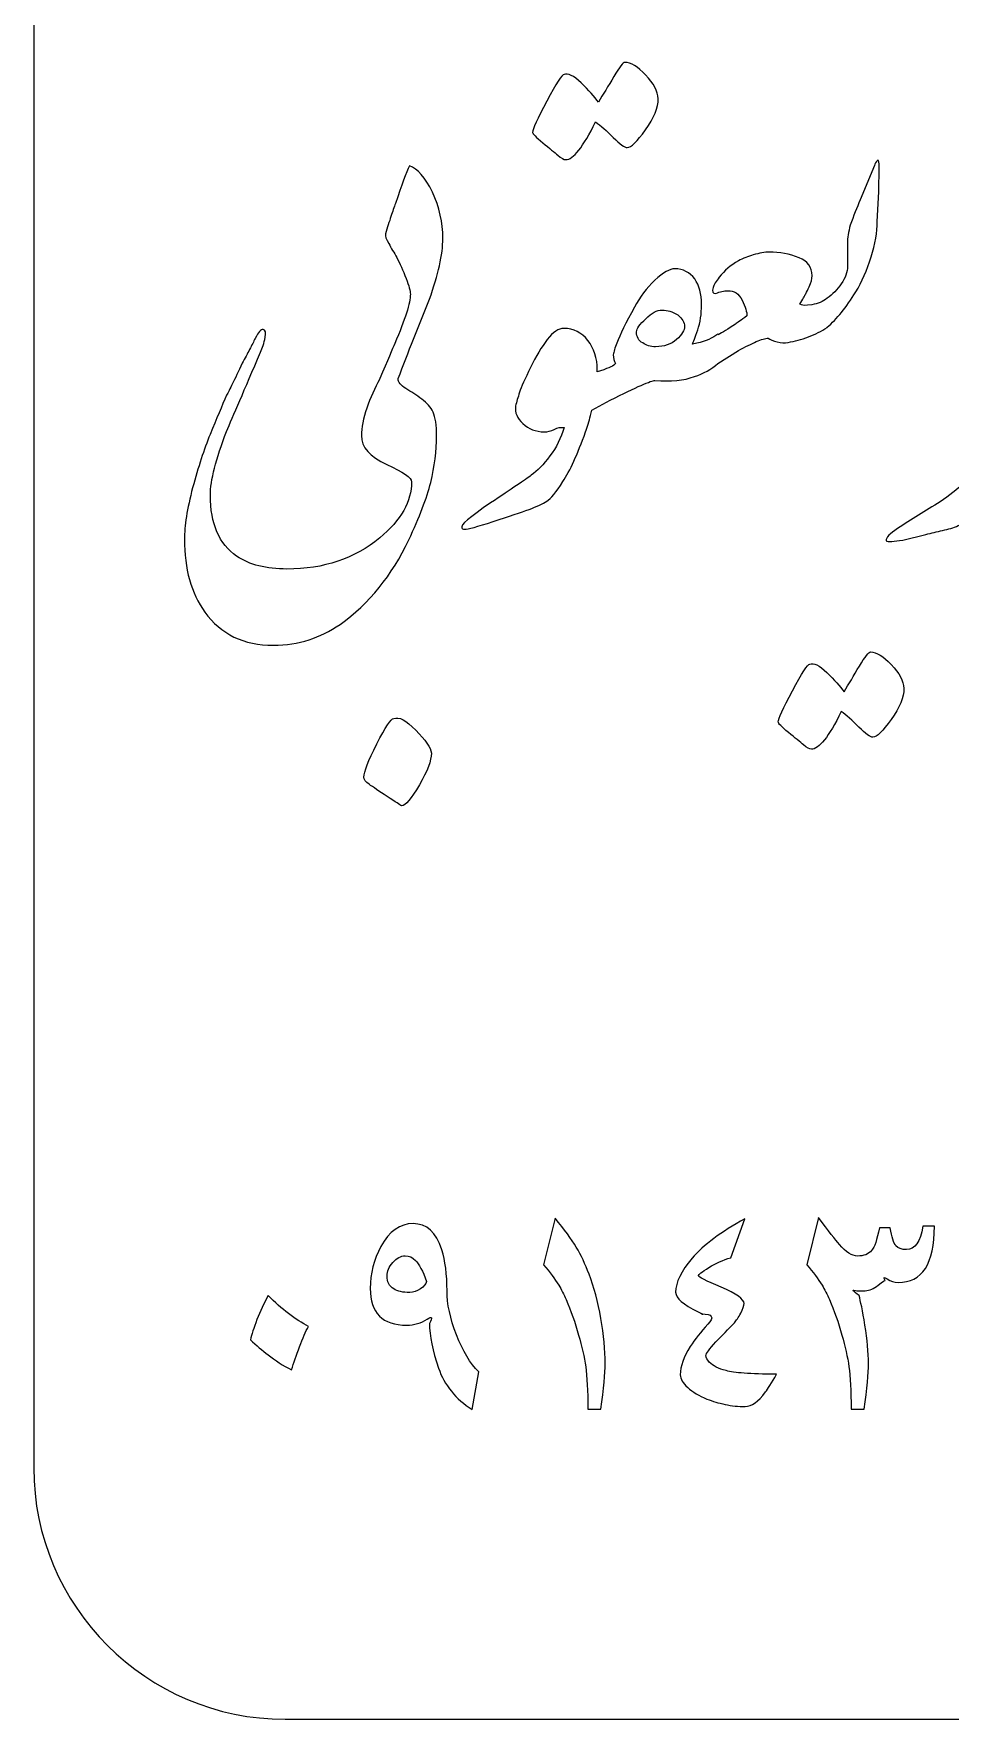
# Model space of a CAD drawing. Header units: millimetres. Extents: x 62 to 462, y 96 to 456.
# Drawn here: x 282.31 to 291.42, y 216.3 to 233.06 of the extents above; entities that cross this region are included whole.
import ezdxf

# ---------------------------------------------------------------- set-up
doc = ezdxf.new("R2010")
doc.units = ezdxf.units.MM
doc.header["$MEASUREMENT"] = 0
doc.layers.add('Layer 1', color=7, linetype='Continuous')

msp = doc.modelspace()

# ---------------------------------------------------------------- linework, layer by layer
at = {"layer": 'Layer 1', "color": 250, "lineweight": 18}
for points, knots in [([(284.8067, 236.3033), (284.8067, 236.3033), (299.8067, 236.3033), (299.8067, 236.3033), (301.1837, 236.3033), (302.3067, 235.1803), (302.3067, 233.8033), (302.3067, 233.8033), (302.3067, 218.8033), (302.3067, 218.8033), (302.3067, 217.4264), (301.1837, 216.3033), (299.8067, 216.3033), (299.8067, 216.3033), (284.8067, 216.3033), (284.8067, 216.3033), (283.4298, 216.3033), (282.3067, 217.4264), (282.3067, 218.8033), (282.3067, 218.8033), (282.3067, 233.8033), (282.3067, 233.8033), (282.3067, 235.1803), (283.4298, 236.3033), (284.8067, 236.3033)], [0, 0, 0, 0, 0.125, 0.125, 0.125, 0.25, 0.25, 0.25, 0.375, 0.375, 0.375, 0.5, 0.5, 0.5, 0.625, 0.625, 0.625, 0.75, 0.75, 0.75, 0.875, 0.875, 0.875, 1, 1, 1, 1]), ([(287.2684, 232.0841), (287.2684, 232.1147), (287.3154, 232.217), (287.4095, 232.3945), (287.5036, 232.5709), (287.5612, 232.6591), (287.5812, 232.6591), (287.62, 232.6756), (287.6776, 232.6474), (287.7517, 232.5756), (287.827, 232.5027), (287.8834, 232.4392), (287.9222, 232.3839), (287.9681, 232.4592), (288.0198, 232.545), (288.0763, 232.6391), (288.1327, 232.7332), (288.1692, 232.7802), (288.188, 232.7802), (288.2456, 232.7802), (288.3138, 232.7379), (288.3926, 232.6544), (288.4726, 232.5709), (288.5137, 232.4921), (288.5184, 232.418), (288.5184, 232.331), (288.4761, 232.2275), (288.3914, 232.1088), (288.3079, 231.9912), (288.2479, 231.9324), (288.208, 231.9324), (288.1833, 231.9324), (288.1374, 231.9665), (288.0704, 232.0323), (288.0045, 232.0994), (287.9457, 232.1511), (287.8952, 232.1876), (287.7705, 231.9371), (287.6717, 231.8124), (287.5988, 231.8124), (287.58, 231.8124), (287.5542, 231.8266), (287.5189, 231.8571), (287.4871, 231.8842), (287.4377, 231.9253), (287.3695, 231.9806), (287.3013, 232.0359), (287.2684, 232.07), (287.2684, 232.0841)], [0, 0, 0, 0, 0.0625, 0.0625, 0.0625, 0.125, 0.125, 0.125, 0.1875, 0.1875, 0.1875, 0.25, 0.25, 0.25, 0.3125, 0.3125, 0.3125, 0.375, 0.375, 0.375, 0.4375, 0.4375, 0.4375, 0.5, 0.5, 0.5, 0.5625, 0.5625, 0.5625, 0.625, 0.625, 0.625, 0.6875, 0.6875, 0.6875, 0.75, 0.75, 0.75, 0.8125, 0.8125, 0.8125, 0.875, 0.875, 0.875, 0.9375, 0.9375, 0.9375, 1, 1, 1, 1]), ([(286.0655, 228.6092), (286.0655, 228.6481), (285.9831, 228.7057), (285.8173, 228.7809), (285.6492, 228.8597), (285.5657, 228.955), (285.5657, 229.0679), (285.5657, 229.1478), (285.5833, 229.2395), (285.6198, 229.3418), (285.6551, 229.443), (285.6974, 229.5406), (285.748, 229.6323), (285.748, 229.6323), (285.7492, 229.6344), (285.7492, 229.6344), (285.7492, 229.6344), (285.7491, 229.6347), (285.7491, 229.6347), (285.8267, 229.8181), (285.8761, 229.9345), (285.8973, 229.9827), (286.0008, 230.2238), (286.0525, 230.3884), (286.0525, 230.4755), (286.0525, 230.5049), (286.0384, 230.5566), (286.0102, 230.6307), (285.9784, 230.7106), (285.9478, 230.7812), (285.9173, 230.84), (285.9043, 230.8635), (285.8902, 230.8859), (285.8761, 230.9094), (285.862, 230.9329), (285.8502, 230.9552), (285.8385, 230.9788), (285.8103, 231.0199), (285.7997, 231.0517), (285.8044, 231.0752), (285.8244, 231.1387), (285.8432, 231.1963), (285.8596, 231.2469), (285.8749, 231.2974), (285.8902, 231.3409), (285.9043, 231.3774), (285.9655, 231.562), (286.0125, 231.6855), (286.0454, 231.7502), (286.1231, 231.7243), (286.1995, 231.6373), (286.2724, 231.4879), (286.3418, 231.3386), (286.3759, 231.1857), (286.3759, 231.0305), (286.3759, 230.8694), (286.3312, 230.6671), (286.2418, 230.4237), (286.1889, 230.2932), (286.136, 230.1615), (286.0842, 230.0286), (286.0325, 229.8969), (285.9819, 229.7652), (285.9314, 229.6347), (285.9314, 229.6347), (285.9311, 229.6341), (285.9311, 229.6341), (285.9311, 229.6341), (285.9314, 229.6323), (285.9314, 229.6323), (285.9314, 229.6006), (285.9573, 229.5676), (286.009, 229.5359), (286.0607, 229.5041), (286.1125, 229.4688), (286.1654, 229.4312), (286.2183, 229.3924), (286.256, 229.3501), (286.2795, 229.3019), (286.3018, 229.249), (286.3136, 229.1713), (286.3136, 229.0679), (286.3136, 228.9162), (286.2936, 228.7609), (286.2548, 228.6022), (286.216, 228.4481), (286.1431, 228.2576), (286.0372, 228.0307), (285.8702, 227.6791), (285.6433, 227.3992), (285.3552, 227.1899), (285.2505, 227.1229), (285.1471, 227.0723), (285.0459, 227.0382), (284.9354, 227.0018), (284.8166, 226.9829), (284.6908, 226.9829), (284.3945, 226.9829), (284.1675, 227.0935), (284.0088, 227.3134), (283.8735, 227.5015), (283.8053, 227.7438), (283.8053, 228.0377), (283.8053, 228.1683), (283.8324, 228.3388), (283.8876, 228.5505), (283.9429, 228.7551), (284.0005, 228.9315), (284.0605, 229.0808), (284.1252, 229.2348), (284.1793, 229.3654), (284.2251, 229.47), (284.2392, 229.4959), (284.2592, 229.5347), (284.2839, 229.5864), (284.3098, 229.637), (284.3415, 229.7052), (284.3804, 229.7875), (284.4086, 229.8381), (284.4333, 229.8839), (284.4544, 229.9251), (284.4768, 229.9663), (284.4944, 230.0039), (284.5085, 230.0356), (284.5426, 230.098), (284.5685, 230.1274), (284.5873, 230.125), (284.6132, 230.1203), (284.6191, 230.0944), (284.6085, 230.0462), (284.5967, 229.9886), (284.5814, 229.9392), (284.5638, 229.8981), (284.4003, 229.5206), (284.2875, 229.2584), (284.2251, 229.109), (284.1181, 228.835), (284.064, 228.6245), (284.064, 228.4752), (284.064, 228.1918), (284.151, 227.9907), (284.3251, 227.8684), (284.4544, 227.7837), (284.6202, 227.7414), (284.8249, 227.7414), (285.1929, 227.7414), (285.4998, 227.8449), (285.748, 228.0507), (285.9596, 228.2282), (286.0655, 228.414), (286.0655, 228.6092)], [0, 0, 0, 0, 0.02, 0.02, 0.02, 0.04, 0.04, 0.04, 0.06, 0.06, 0.06, 0.08, 0.08, 0.08, 0.1, 0.1, 0.1, 0.12, 0.12, 0.12, 0.14, 0.14, 0.14, 0.16, 0.16, 0.16, 0.18, 0.18, 0.18, 0.2, 0.2, 0.2, 0.22, 0.22, 0.22, 0.24, 0.24, 0.24, 0.26, 0.26, 0.26, 0.28, 0.28, 0.28, 0.3, 0.3, 0.3, 0.32, 0.32, 0.32, 0.34, 0.34, 0.34, 0.36, 0.36, 0.36, 0.38, 0.38, 0.38, 0.4, 0.4, 0.4, 0.42, 0.42, 0.42, 0.44, 0.44, 0.44, 0.46, 0.46, 0.46, 0.48, 0.48, 0.48, 0.5, 0.5, 0.5, 0.52, 0.52, 0.52, 0.54, 0.54, 0.54, 0.56, 0.56, 0.56, 0.58, 0.58, 0.58, 0.6, 0.6, 0.6, 0.62, 0.62, 0.62, 0.64, 0.64, 0.64, 0.66, 0.66, 0.66, 0.68, 0.68, 0.68, 0.7, 0.7, 0.7, 0.72, 0.72, 0.72, 0.74, 0.74, 0.74, 0.76, 0.76, 0.76, 0.78, 0.78, 0.78, 0.8, 0.8, 0.8, 0.82, 0.82, 0.82, 0.84, 0.84, 0.84, 0.86, 0.86, 0.86, 0.88, 0.88, 0.88, 0.9, 0.9, 0.9, 0.92, 0.92, 0.92, 0.94, 0.94, 0.94, 0.96, 0.96, 0.96, 0.98, 0.98, 0.98, 1, 1, 1, 1]), ([(290.1965, 230.4343), (290.2517, 230.4731), (290.2988, 230.5213), (290.3376, 230.5789), (290.3787, 230.6366), (290.3999, 230.6942), (290.3999, 230.7518), (290.3999, 230.7518), (290.3999, 230.9788), (290.3999, 230.9788), (290.3999, 231.034), (290.4093, 231.0952), (290.427, 231.161), (290.4599, 231.2527), (290.4928, 231.3374), (290.5269, 231.4127), (290.5269, 231.4127), (290.668, 231.7537), (290.668, 231.7537), (290.6704, 231.7702), (290.6821, 231.789), (290.7033, 231.809), (290.7127, 231.809), (290.7162, 231.7854), (290.7162, 231.7372), (290.7162, 231.7372), (290.7104, 231.4926), (290.7104, 231.4926), (290.7104, 231.4926), (290.6962, 231.1963), (290.6962, 231.1963), (290.6962, 231.0928), (290.6751, 230.9752), (290.6339, 230.8447), (290.5951, 230.713), (290.5445, 230.5978), (290.4822, 230.4966), (290.3885, 230.3432), (290.2937, 230.2259), (290.1976, 230.146), (290.1976, 230.146), (290.1965, 230.1438), (290.1965, 230.1438), (290.1412, 230.1074), (290.0789, 230.0756), (290.0107, 230.0498), (289.9413, 230.0227), (289.8743, 230.0051), (289.8108, 229.9957), (289.7755, 229.9886), (289.739, 229.991), (289.7002, 230.0004), (289.6614, 230.011), (289.6308, 230.0227), (289.6108, 230.0368), (289.5826, 230.0368), (289.5438, 230.0251), (289.4933, 230.0027), (289.445, 229.9816), (289.3851, 229.9522), (289.3145, 229.9134), (289.3145, 229.9134), (289.1111, 229.7852), (289.1111, 229.7852), (289.1111, 229.7852), (289.1108, 229.7861), (289.1108, 229.7861), (289.0462, 229.7286), (288.9686, 229.6851), (288.8771, 229.6558), (288.7736, 229.6158), (288.6431, 229.6041), (288.4843, 229.617), (288.4514, 229.617), (288.3044, 229.5523), (288.0398, 229.4206), (288.0398, 229.4206), (287.8581, 229.3204), (287.8581, 229.3204), (287.8581, 229.3204), (287.8446, 229.2678), (287.8446, 229.2678), (287.8305, 229.2101), (287.8129, 229.1549), (287.7952, 229.1043), (287.7141, 228.8821), (287.64, 228.7174), (287.5706, 228.6116), (287.5024, 228.5058), (287.4483, 228.4411), (287.4095, 228.4152), (287.3696, 228.3905), (287.3119, 228.3635), (287.2331, 228.3341), (287.1555, 228.3059), (287.0368, 228.2659), (286.8768, 228.2141), (286.7169, 228.1624), (286.6228, 228.1365), (286.5923, 228.1365), (286.5746, 228.1365), (286.5652, 228.1412), (286.5652, 228.1506), (286.5464, 228.1753), (286.6417, 228.2588), (286.851, 228.3988), (287.0603, 228.5387), (287.1955, 228.6304), (287.2555, 228.6739), (287.3166, 228.7174), (287.379, 228.7809), (287.4413, 228.8656), (287.5048, 228.9491), (287.5518, 229.0443), (287.5812, 229.149), (287.5495, 229.1537), (287.5165, 229.1478), (287.4836, 229.1302), (287.4495, 229.1137), (287.4166, 229.1043), (287.3848, 229.1043), (287.3002, 229.1067), (287.2284, 229.1349), (287.1708, 229.1878), (287.1144, 229.2395), (287.0897, 229.2983), (287.0991, 229.363), (287.1085, 229.4018), (287.1214, 229.4477), (287.1391, 229.4994), (287.1555, 229.5512), (287.192, 229.6335), (287.2473, 229.7452), (287.3025, 229.8581), (287.3578, 229.951), (287.4142, 230.0239), (287.4707, 230.098), (287.5259, 230.1344), (287.5812, 230.1344), (287.6753, 230.1344), (287.7541, 230.0944), (287.8176, 230.0145), (287.8811, 229.9333), (287.9117, 229.8369), (287.9117, 229.7252), (287.9117, 229.7252), (287.9115, 229.7016), (287.9115, 229.7016), (287.9115, 229.7016), (287.9763, 229.724), (287.9763, 229.724), (288.0527, 229.7522), (288.0916, 229.7722), (288.0916, 229.7863), (288.0774, 229.8098), (288.0704, 229.8381), (288.0704, 229.8722), (288.0751, 229.9027), (288.0868, 229.9404), (288.1057, 229.9862), (288.1374, 230.0709), (288.1962, 230.1908), (288.2809, 230.3449), (288.3338, 230.446), (288.4008, 230.5354), (288.4843, 230.613), (288.5666, 230.6894), (288.6337, 230.7271), (288.6842, 230.7271), (288.7642, 230.7271), (288.83, 230.693), (288.8806, 230.6271), (288.9265, 230.5624), (288.9488, 230.4778), (288.9488, 230.3719), (288.9488, 230.2779), (288.9359, 230.1932), (288.91, 230.1191), (288.8829, 230.0439), (288.8665, 229.998), (288.8594, 229.9792), (288.8594, 229.9792), (288.9006, 229.9862), (288.9006, 229.9862), (288.99, 230.0086), (289.0605, 230.0391), (289.1111, 230.0756), (289.1111, 230.0756), (289.1132, 230.072), (289.1132, 230.072), (289.1543, 230.0933), (289.2123, 230.1282), (289.2863, 230.178), (289.3028, 230.1874), (289.3404, 230.2144), (289.4004, 230.2579), (289.4004, 230.2944), (289.3839, 230.3473), (289.3521, 230.4167), (289.318, 230.479), (289.271, 230.5096), (289.211, 230.5096), (289.1722, 230.5096), (289.1322, 230.5002), (289.0899, 230.4813), (289.0605, 230.4813), (289.0511, 230.5013), (289.0629, 230.5401), (289.0723, 230.5684), (289.0923, 230.6025), (289.1252, 230.6436), (289.1758, 230.7083), (289.2381, 230.7624), (289.3145, 230.8059), (289.3627, 230.8318), (289.4121, 230.8506), (289.4627, 230.8647), (289.525, 230.8835), (289.5767, 230.8929), (289.6214, 230.8929), (289.7261, 230.8929), (289.8249, 230.8741), (289.9178, 230.8376), (290.0048, 230.8035), (290.0483, 230.7436), (290.0483, 230.6577), (290.0483, 230.6283), (290.0377, 230.5919), (290.0177, 230.5484), (290.006, 230.5225), (289.9954, 230.499), (289.9848, 230.479), (289.9742, 230.4578), (289.9554, 230.4237), (289.9272, 230.3755), (289.9436, 230.3614), (289.9824, 230.3602), (290.0448, 230.3696), (290.1071, 230.3802), (290.1576, 230.4014), (290.1965, 230.4343)], [0, 0, 0, 0, 0.0125, 0.0125, 0.0125, 0.025, 0.025, 0.025, 0.0375, 0.0375, 0.0375, 0.05, 0.05, 0.05, 0.0625, 0.0625, 0.0625, 0.075, 0.075, 0.075, 0.0875, 0.0875, 0.0875, 0.1, 0.1, 0.1, 0.1125, 0.1125, 0.1125, 0.125, 0.125, 0.125, 0.1375, 0.1375, 0.1375, 0.15, 0.15, 0.15, 0.1625, 0.1625, 0.1625, 0.175, 0.175, 0.175, 0.1875, 0.1875, 0.1875, 0.2, 0.2, 0.2, 0.2125, 0.2125, 0.2125, 0.225, 0.225, 0.225, 0.2375, 0.2375, 0.2375, 0.25, 0.25, 0.25, 0.2625, 0.2625, 0.2625, 0.275, 0.275, 0.275, 0.2875, 0.2875, 0.2875, 0.3, 0.3, 0.3, 0.3125, 0.3125, 0.3125, 0.325, 0.325, 0.325, 0.3375, 0.3375, 0.3375, 0.35, 0.35, 0.35, 0.3625, 0.3625, 0.3625, 0.375, 0.375, 0.375, 0.3875, 0.3875, 0.3875, 0.4, 0.4, 0.4, 0.4125, 0.4125, 0.4125, 0.425, 0.425, 0.425, 0.4375, 0.4375, 0.4375, 0.45, 0.45, 0.45, 0.4625, 0.4625, 0.4625, 0.475, 0.475, 0.475, 0.4875, 0.4875, 0.4875, 0.5, 0.5, 0.5, 0.5125, 0.5125, 0.5125, 0.525, 0.525, 0.525, 0.5375, 0.5375, 0.5375, 0.55, 0.55, 0.55, 0.5625, 0.5625, 0.5625, 0.575, 0.575, 0.575, 0.5875, 0.5875, 0.5875, 0.6, 0.6, 0.6, 0.6125, 0.6125, 0.6125, 0.625, 0.625, 0.625, 0.6375, 0.6375, 0.6375, 0.65, 0.65, 0.65, 0.6625, 0.6625, 0.6625, 0.675, 0.675, 0.675, 0.6875, 0.6875, 0.6875, 0.7, 0.7, 0.7, 0.7125, 0.7125, 0.7125, 0.725, 0.725, 0.725, 0.7375, 0.7375, 0.7375, 0.75, 0.75, 0.75, 0.7625, 0.7625, 0.7625, 0.775, 0.775, 0.775, 0.7875, 0.7875, 0.7875, 0.8, 0.8, 0.8, 0.8125, 0.8125, 0.8125, 0.825, 0.825, 0.825, 0.8375, 0.8375, 0.8375, 0.85, 0.85, 0.85, 0.8625, 0.8625, 0.8625, 0.875, 0.875, 0.875, 0.8875, 0.8875, 0.8875, 0.9, 0.9, 0.9, 0.9125, 0.9125, 0.9125, 0.925, 0.925, 0.925, 0.9375, 0.9375, 0.9375, 0.95, 0.95, 0.95, 0.9625, 0.9625, 0.9625, 0.975, 0.975, 0.975, 0.9875, 0.9875, 0.9875, 1, 1, 1, 1]), ([(292.8812, 230.2896), (292.9388, 230.3379), (293.0211, 230.4037), (293.1293, 230.4896), (293.2351, 230.5695), (293.3069, 230.6224), (293.3468, 230.6471), (293.3468, 230.6471), (293.5938, 230.8094), (293.5938, 230.8094), (293.5879, 230.8141), (293.5632, 230.8294), (293.5221, 230.8541), (293.4903, 230.8706), (293.4738, 230.8929), (293.4738, 230.9235), (293.5338, 231.0563), (293.6161, 231.1881), (293.722, 231.3198), (293.8254, 231.4432), (293.8854, 231.4997), (293.9042, 231.4879), (294.09, 231.4244), (294.2006, 231.3833), (294.2347, 231.368), (294.357, 231.3103), (294.4181, 231.2445), (294.4181, 231.1716), (294.4181, 231.121), (294.3946, 231.0552), (294.3487, 230.9752), (294.2982, 230.8964), (294.2405, 230.8294), (294.177, 230.7718), (294.1053, 230.7118), (294.0218, 230.6636), (293.9254, 230.6271), (293.6749, 230.5425), (293.4703, 230.4578), (293.3104, 230.3731), (293.153, 230.291), (293.0115, 230.194), (292.8872, 230.0812), (292.8872, 230.0812), (292.8823, 230.0733), (292.8823, 230.0733), (292.8565, 230.058), (292.84, 230.0427), (292.8318, 230.0286), (292.8235, 230.0145), (292.82, 230.0074), (292.82, 230.0051), (292.84, 230.0098), (292.927, 230.0251), (293.0787, 230.0533), (293.1904, 230.0709), (293.2845, 230.0803), (293.3609, 230.0803), (293.4703, 230.0803), (293.5608, 230.0733), (293.629, 230.0603), (293.7008, 230.0462), (293.7361, 230.0133), (293.7361, 229.9604), (293.7361, 229.9392), (293.7231, 229.9004), (293.6984, 229.8428), (293.6655, 229.7828), (293.6243, 229.7228), (293.5738, 229.6641), (293.5397, 229.6241), (293.4174, 229.5617), (293.2069, 229.4747), (292.9976, 229.3865), (292.8682, 229.3277), (292.82, 229.2972), (292.7718, 229.2654), (292.7353, 229.2395), (292.7095, 229.2196), (292.6956, 229.2012), (292.6804, 229.1876), (292.664, 229.179), (292.6281, 229.1378), (292.6233, 229.105), (292.6507, 229.0808), (292.6777, 229.0549), (292.7236, 229.042), (292.7883, 229.0408), (292.8529, 229.0396), (292.9, 229.0396), (292.9294, 229.0396), (292.9752, 229.0349), (292.9988, 229.0079), (292.9988, 228.9597), (292.9988, 228.9256), (292.9799, 228.8527), (292.9435, 228.7433), (292.8788, 228.5505), (292.7953, 228.4023), (292.6918, 228.2988), (292.5837, 228.1906), (292.4661, 228.1365), (292.3367, 228.1365), (292.2156, 228.1365), (292.1203, 228.1977), (292.051, 228.3188), (291.9982, 228.4152), (291.9658, 228.5273), (291.955, 228.6547), (291.9082, 228.5842), (291.845, 228.4918), (291.7652, 228.3776), (291.717, 228.3176), (291.6758, 228.2753), (291.6405, 228.2506), (291.5947, 228.2177), (291.5488, 228.1918), (291.5018, 228.173), (291.4548, 228.153), (291.403, 228.1377), (291.3466, 228.1248), (291.2901, 228.1118), (291.2349, 228.0989), (291.1796, 228.0848), (291.1796, 228.0848), (290.9515, 228.0295), (290.9515, 228.0295), (290.8597, 228.0142), (290.8033, 228.0119), (290.7833, 228.0225), (290.7833, 228.0554), (290.8209, 228.0954), (290.8974, 228.1436), (290.9656, 228.1871), (291.0361, 228.2318), (291.1067, 228.2765), (291.1784, 228.3211), (291.249, 228.3647), (291.3207, 228.4082), (291.5018, 228.5352), (291.6382, 228.6539), (291.7276, 228.7633), (291.7958, 228.8491), (291.8499, 228.9232), (291.8887, 228.9879), (291.9145, 229.0243), (291.9522, 229.0878), (292.0027, 229.1772), (292.0027, 229.1772), (292.0361, 229.2455), (292.0361, 229.2455), (292.044, 229.2642), (292.0525, 229.2821), (292.0616, 229.2995), (292.0657, 229.3079), (292.0699, 229.3159), (292.0743, 229.3238), (292.0743, 229.3238), (292.1509, 229.4806), (292.1509, 229.4806), (292.185, 229.5512), (292.2191, 229.6088), (292.2509, 229.6523), (292.2802, 229.6958), (292.3085, 229.717), (292.3332, 229.7146), (292.3567, 229.7029), (292.3637, 229.6805), (292.3543, 229.6452), (292.3285, 229.57), (292.3132, 229.5206), (292.3061, 229.4971), (292.28, 229.4103), (292.263, 229.3417), (292.2554, 229.292), (292.267, 229.084), (292.301, 228.9713), (292.3579, 228.9526), (292.3826, 228.9785), (292.419, 229.0338), (292.4649, 229.1184), (292.4919, 229.169), (292.5131, 229.2031), (292.526, 229.2219), (292.5295, 229.2262), (292.5334, 229.2299), (292.5378, 229.233), (292.5585, 229.2585), (292.5841, 229.2855), (292.613, 229.3124), (292.6848, 229.3771), (292.7565, 229.4324), (292.8306, 229.4806), (292.9247, 229.5429), (293.0152, 229.597), (293.1022, 229.6429), (293.1093, 229.6476), (293.1587, 229.6723), (293.2504, 229.7158), (293.2504, 229.7381), (293.2139, 229.7546), (293.1399, 229.764), (293.0764, 229.7664), (292.9893, 229.764), (292.8823, 229.7569), (292.8823, 229.7569), (292.5237, 229.7287), (292.5237, 229.7287), (292.5072, 229.7287), (292.5025, 229.7428), (292.5096, 229.7699), (292.5237, 229.8299), (292.5684, 229.9169), (292.646, 230.0286), (292.7214, 230.14), (292.7991, 230.225), (292.8791, 230.2849), (292.8791, 230.2849), (292.8812, 230.2896), (292.8812, 230.2896)], [0, 0, 0, 0, 0.0136986, 0.0136986, 0.0136986, 0.0273973, 0.0273973, 0.0273973, 0.0410959, 0.0410959, 0.0410959, 0.0547945, 0.0547945, 0.0547945, 0.0684932, 0.0684932, 0.0684932, 0.0821918, 0.0821918, 0.0821918, 0.0958904, 0.0958904, 0.0958904, 0.109589, 0.109589, 0.109589, 0.1232877, 0.1232877, 0.1232877, 0.1369863, 0.1369863, 0.1369863, 0.1506849, 0.1506849, 0.1506849, 0.1643836, 0.1643836, 0.1643836, 0.1780822, 0.1780822, 0.1780822, 0.1917808, 0.1917808, 0.1917808, 0.2054795, 0.2054795, 0.2054795, 0.2191781, 0.2191781, 0.2191781, 0.2328767, 0.2328767, 0.2328767, 0.2465753, 0.2465753, 0.2465753, 0.260274, 0.260274, 0.260274, 0.2739726, 0.2739726, 0.2739726, 0.2876712, 0.2876712, 0.2876712, 0.3013699, 0.3013699, 0.3013699, 0.3150685, 0.3150685, 0.3150685, 0.3287671, 0.3287671, 0.3287671, 0.3424658, 0.3424658, 0.3424658, 0.3561644, 0.3561644, 0.3561644, 0.369863, 0.369863, 0.369863, 0.3835616, 0.3835616, 0.3835616, 0.3972603, 0.3972603, 0.3972603, 0.4109589, 0.4109589, 0.4109589, 0.4246575, 0.4246575, 0.4246575, 0.4383562, 0.4383562, 0.4383562, 0.4520548, 0.4520548, 0.4520548, 0.4657534, 0.4657534, 0.4657534, 0.4794521, 0.4794521, 0.4794521, 0.4931507, 0.4931507, 0.4931507, 0.5068493, 0.5068493, 0.5068493, 0.5205479, 0.5205479, 0.5205479, 0.5342466, 0.5342466, 0.5342466, 0.5479452, 0.5479452, 0.5479452, 0.5616438, 0.5616438, 0.5616438, 0.5753425, 0.5753425, 0.5753425, 0.5890411, 0.5890411, 0.5890411, 0.6027397, 0.6027397, 0.6027397, 0.6164384, 0.6164384, 0.6164384, 0.630137, 0.630137, 0.630137, 0.6438356, 0.6438356, 0.6438356, 0.6575342, 0.6575342, 0.6575342, 0.6712329, 0.6712329, 0.6712329, 0.6849315, 0.6849315, 0.6849315, 0.6986301, 0.6986301, 0.6986301, 0.7123288, 0.7123288, 0.7123288, 0.7260274, 0.7260274, 0.7260274, 0.739726, 0.739726, 0.739726, 0.7534247, 0.7534247, 0.7534247, 0.7671233, 0.7671233, 0.7671233, 0.7808219, 0.7808219, 0.7808219, 0.7945205, 0.7945205, 0.7945205, 0.8082192, 0.8082192, 0.8082192, 0.8219178, 0.8219178, 0.8219178, 0.8356164, 0.8356164, 0.8356164, 0.8493151, 0.8493151, 0.8493151, 0.8630137, 0.8630137, 0.8630137, 0.8767123, 0.8767123, 0.8767123, 0.890411, 0.890411, 0.890411, 0.9041096, 0.9041096, 0.9041096, 0.9178082, 0.9178082, 0.9178082, 0.9315068, 0.9315068, 0.9315068, 0.9452055, 0.9452055, 0.9452055, 0.9589041, 0.9589041, 0.9589041, 0.9726027, 0.9726027, 0.9726027, 0.9863014, 0.9863014, 0.9863014, 1, 1, 1, 1]), ([(288.7806, 230.1556), (288.7806, 230.1944), (288.7571, 230.232), (288.7113, 230.2685), (288.6607, 230.3014), (288.609, 230.3167), (288.556, 230.3167), (288.5055, 230.3167), (288.4514, 230.2884), (288.3949, 230.2308), (288.3326, 230.1756), (288.302, 230.132), (288.302, 230.1003), (288.302, 230.0497), (288.322, 230.0121), (288.3632, 229.9898), (288.3985, 229.9639), (288.4408, 229.9521), (288.4914, 229.9521), (288.576, 229.9521), (288.6466, 229.9756), (288.7007, 230.0239), (288.7536, 230.0721), (288.7806, 230.1156), (288.7806, 230.1556)], [0, 0, 0, 0, 0.125, 0.125, 0.125, 0.25, 0.25, 0.25, 0.375, 0.375, 0.375, 0.5, 0.5, 0.5, 0.625, 0.625, 0.625, 0.75, 0.75, 0.75, 0.875, 0.875, 0.875, 1, 1, 1, 1]), ([(289.7108, 226.221), (289.7108, 226.2069), (289.7449, 226.1728), (289.8119, 226.1175), (289.8802, 226.0622), (289.9295, 226.0211), (289.9625, 225.994), (289.9966, 225.9634), (290.0236, 225.9493), (290.0413, 225.9493), (290.1153, 225.9493), (290.2141, 226.074), (290.3376, 226.3244), (290.3882, 226.288), (290.4469, 226.2363), (290.514, 226.1692), (290.5798, 226.1022), (290.6257, 226.0693), (290.6516, 226.0693), (290.6904, 226.0693), (290.7515, 226.1281), (290.8338, 226.2457), (290.9185, 226.3644), (290.9608, 226.4679), (290.9608, 226.5549), (290.9573, 226.629), (290.915, 226.7078), (290.835, 226.7913), (290.7562, 226.8748), (290.688, 226.9171), (290.6304, 226.9171), (290.6128, 226.9171), (290.5751, 226.8701), (290.5187, 226.776), (290.4622, 226.6819), (290.4117, 226.5961), (290.3658, 226.5208), (290.3258, 226.5761), (290.2694, 226.6396), (290.1953, 226.7125), (290.12, 226.7842), (290.0636, 226.8125), (290.0248, 226.796), (290.0036, 226.796), (289.946, 226.7078), (289.8519, 226.5314), (289.7579, 226.3538), (289.7108, 226.2515), (289.7108, 226.221)], [0, 0, 0, 0, 0.0625, 0.0625, 0.0625, 0.125, 0.125, 0.125, 0.1875, 0.1875, 0.1875, 0.25, 0.25, 0.25, 0.3125, 0.3125, 0.3125, 0.375, 0.375, 0.375, 0.4375, 0.4375, 0.4375, 0.5, 0.5, 0.5, 0.5625, 0.5625, 0.5625, 0.625, 0.625, 0.625, 0.6875, 0.6875, 0.6875, 0.75, 0.75, 0.75, 0.8125, 0.8125, 0.8125, 0.875, 0.875, 0.875, 0.9375, 0.9375, 0.9375, 1, 1, 1, 1]), ([(285.5904, 225.673), (285.5904, 225.6483), (285.608, 225.6236), (285.6421, 225.6013), (285.6809, 225.573), (285.7409, 225.533), (285.8232, 225.479), (285.9043, 225.4249), (285.9525, 225.3943), (285.9655, 225.3872), (286.0031, 225.3872), (286.0607, 225.4566), (286.1419, 225.5942), (286.2218, 225.7318), (286.2618, 225.8376), (286.2618, 225.9105), (286.2548, 225.9658), (286.203, 226.0422), (286.1066, 226.1398), (286.0102, 226.2374), (285.9373, 226.2762), (285.8867, 226.2551), (285.8608, 226.2551), (285.8056, 226.1716), (285.7197, 226.0022), (285.6339, 225.8329), (285.5904, 225.7235), (285.5904, 225.673)], [0, 0, 0, 0, 0.1111111, 0.1111111, 0.1111111, 0.2222222, 0.2222222, 0.2222222, 0.3333333, 0.3333333, 0.3333333, 0.4444444, 0.4444444, 0.4444444, 0.5555556, 0.5555556, 0.5555556, 0.6666667, 0.6666667, 0.6666667, 0.7777778, 0.7777778, 0.7777778, 0.8888889, 0.8888889, 0.8888889, 1, 1, 1, 1])]:
    msp.add_open_spline(points, degree=3, knots=knots, dxfattribs=at)
at = {"layer": 'Layer 1', "color": 250, "lineweight": 9}
for points, knots in [([(287.9897, 219.8388), (287.9897, 219.7436), (287.9762, 219.5925), (287.9486, 219.3862), (287.9486, 219.3862), (287.8175, 219.3862), (287.8175, 219.3862), (287.8175, 219.5696), (287.8104, 219.7107), (287.7963, 219.8089), (287.7816, 219.907), (287.7587, 220.0123), (287.7264, 220.1246), (287.6911, 220.2486), (287.6493, 220.3668), (287.6023, 220.4779), (287.5794, 220.5296), (287.5547, 220.5766), (287.5282, 220.619), (287.4906, 220.6825), (287.4401, 220.7506), (287.3766, 220.8241), (287.3766, 220.8241), (287.4924, 221.2856), (287.4924, 221.2856), (287.5853, 221.1745), (287.6552, 221.0781), (287.7028, 220.9981), (287.751, 220.9176), (287.7928, 220.8288), (287.8298, 220.7312), (287.8792, 220.6013), (287.918, 220.4538), (287.9468, 220.2892), (287.9756, 220.1246), (287.9897, 219.9746), (287.9897, 219.8388)], [0, 0, 0, 0, 0.0833333, 0.0833333, 0.0833333, 0.1666667, 0.1666667, 0.1666667, 0.25, 0.25, 0.25, 0.3333333, 0.3333333, 0.3333333, 0.4166667, 0.4166667, 0.4166667, 0.5, 0.5, 0.5, 0.5833333, 0.5833333, 0.5833333, 0.6666667, 0.6666667, 0.6666667, 0.75, 0.75, 0.75, 0.8333333, 0.8333333, 0.8333333, 0.9166667, 0.9166667, 0.9166667, 1, 1, 1, 1]), ([(289.6952, 219.7354), (289.6435, 219.646), (289.607, 219.5866), (289.5853, 219.5584), (289.5141, 219.4614), (289.4459, 219.4132), (289.3819, 219.4132), (289.3143, 219.4132), (289.2478, 219.4203), (289.1832, 219.4344), (289.1179, 219.4479), (289.0579, 219.4655), (289.0027, 219.4873), (288.9239, 219.5208), (288.8598, 219.559), (288.811, 219.6031), (288.7622, 219.6466), (288.7375, 219.6883), (288.7375, 219.7289), (288.7375, 219.8124), (288.7705, 219.9059), (288.8357, 220.0093), (288.8828, 220.0828), (288.9415, 220.1569), (289.0115, 220.2315), (289.0779, 220.3003), (289.0574, 220.335), (288.9498, 220.335), (288.9727, 220.3256), (288.9609, 220.3327), (288.9151, 220.3556), (288.7658, 220.4279), (288.6911, 220.4926), (288.6911, 220.5502), (288.6911, 220.6478), (288.7458, 220.7601), (288.8545, 220.8876), (288.9686, 221.0199), (289.1438, 221.151), (289.3801, 221.2803), (289.3801, 221.2803), (289.239, 220.8929), (289.239, 220.8929), (289.1632, 220.87), (289.0903, 220.8377), (289.0209, 220.7959), (288.9515, 220.7536), (288.9168, 220.726), (288.9168, 220.7118), (288.9168, 220.7019), (288.9927, 220.6642), (289.1444, 220.6002), (289.2954, 220.5361), (289.3713, 220.4814), (289.3713, 220.4367), (289.3713, 220.4179), (289.3601, 220.3867), (289.3378, 220.3427), (289.3154, 220.2986), (289.2943, 220.2668), (289.2749, 220.2468), (289.2131, 220.1828), (289.1514, 220.1193), (289.0909, 220.0558), (289.025, 219.9846), (288.9927, 219.9394), (288.9927, 219.92), (288.9927, 219.9006), (289.0033, 219.8788), (289.0256, 219.8559), (289.0609, 219.8183), (289.1167, 219.7895), (289.1926, 219.7701), (289.2325, 219.7595), (289.2931, 219.7512), (289.373, 219.7448), (289.4536, 219.7389), (289.5612, 219.7354), (289.6952, 219.7354)], [0, 0, 0, 0, 0.0384615, 0.0384615, 0.0384615, 0.0769231, 0.0769231, 0.0769231, 0.1153846, 0.1153846, 0.1153846, 0.1538462, 0.1538462, 0.1538462, 0.1923077, 0.1923077, 0.1923077, 0.2307692, 0.2307692, 0.2307692, 0.2692308, 0.2692308, 0.2692308, 0.3076923, 0.3076923, 0.3076923, 0.3461538, 0.3461538, 0.3461538, 0.3846154, 0.3846154, 0.3846154, 0.4230769, 0.4230769, 0.4230769, 0.4615385, 0.4615385, 0.4615385, 0.5, 0.5, 0.5, 0.5384615, 0.5384615, 0.5384615, 0.5769231, 0.5769231, 0.5769231, 0.6153846, 0.6153846, 0.6153846, 0.6538462, 0.6538462, 0.6538462, 0.6923077, 0.6923077, 0.6923077, 0.7307692, 0.7307692, 0.7307692, 0.7692308, 0.7692308, 0.7692308, 0.8076923, 0.8076923, 0.8076923, 0.8461538, 0.8461538, 0.8461538, 0.8846154, 0.8846154, 0.8846154, 0.9230769, 0.9230769, 0.9230769, 0.9615385, 0.9615385, 0.9615385, 1, 1, 1, 1]), ([(290.9856, 220.974), (291.0715, 220.974), (291.1261, 221.0516), (291.1491, 221.2063), (291.1491, 221.2063), (291.2649, 221.2063), (291.2649, 221.2063), (291.2649, 220.833), (291.1438, 220.6466), (290.9028, 220.6466), (290.8651, 220.6466), (290.8293, 220.6584), (290.7952, 220.6819), (290.7617, 220.7054), (290.754, 220.7007), (290.774, 220.6672), (290.7752, 220.673), (290.7523, 220.6572), (290.7046, 220.619), (290.6623, 220.5837), (290.6194, 220.5655), (290.5759, 220.5655), (290.57, 220.5655), (290.563, 220.5655), (290.5541, 220.5649), (290.5453, 220.5643), (290.5353, 220.5637), (290.5242, 220.5637), (290.5036, 220.5637), (290.483, 220.5661), (290.463, 220.5702), (290.443, 220.5743), (290.4601, 220.5566), (290.5153, 220.5173), (290.5306, 220.4649), (290.5494, 220.3668), (290.573, 220.2227), (290.5965, 220.0793), (290.6082, 219.9511), (290.6082, 219.8388), (290.6082, 219.7436), (290.5947, 219.5925), (290.5671, 219.3862), (290.5671, 219.3862), (290.436, 219.3862), (290.436, 219.3862), (290.436, 219.5696), (290.4289, 219.7107), (290.4148, 219.8089), (290.4001, 219.907), (290.3772, 220.0123), (290.3449, 220.1246), (290.3096, 220.2486), (290.2678, 220.3668), (290.2208, 220.4779), (290.1979, 220.5296), (290.1732, 220.5766), (290.1467, 220.619), (290.1091, 220.6825), (290.0586, 220.7506), (289.9951, 220.8241), (289.9951, 220.8241), (290.1126, 221.2927), (290.1126, 221.2927), (290.2126, 221.1592), (290.2814, 221.0699), (290.319, 221.024), (290.3848, 220.9482), (290.4448, 220.91), (290.5001, 220.91), (290.563, 220.91), (290.6094, 220.9282), (290.6394, 220.9635), (290.6682, 220.9981), (290.6941, 221.0734), (290.717, 221.1892), (290.717, 221.1892), (290.824, 221.1892), (290.824, 221.1892), (290.8398, 221.0975), (290.8592, 221.0387), (290.8822, 221.0128), (290.9051, 220.987), (290.9398, 220.974), (290.9856, 220.974)], [0, 0, 0, 0, 0.0357143, 0.0357143, 0.0357143, 0.0714286, 0.0714286, 0.0714286, 0.1071429, 0.1071429, 0.1071429, 0.1428571, 0.1428571, 0.1428571, 0.1785714, 0.1785714, 0.1785714, 0.2142857, 0.2142857, 0.2142857, 0.25, 0.25, 0.25, 0.2857143, 0.2857143, 0.2857143, 0.3214286, 0.3214286, 0.3214286, 0.3571429, 0.3571429, 0.3571429, 0.3928571, 0.3928571, 0.3928571, 0.4285714, 0.4285714, 0.4285714, 0.4642857, 0.4642857, 0.4642857, 0.5, 0.5, 0.5, 0.5357143, 0.5357143, 0.5357143, 0.5714286, 0.5714286, 0.5714286, 0.6071429, 0.6071429, 0.6071429, 0.6428571, 0.6428571, 0.6428571, 0.6785714, 0.6785714, 0.6785714, 0.7142857, 0.7142857, 0.7142857, 0.75, 0.75, 0.75, 0.7857143, 0.7857143, 0.7857143, 0.8214286, 0.8214286, 0.8214286, 0.8571429, 0.8571429, 0.8571429, 0.8928571, 0.8928571, 0.8928571, 0.9285714, 0.9285714, 0.9285714, 0.9642857, 0.9642857, 0.9642857, 1, 1, 1, 1]), ([(286.7322, 219.7595), (286.7322, 219.7595), (286.667, 219.3844), (286.667, 219.3844), (286.5035, 219.4873), (286.3924, 219.6249), (286.3324, 219.7959), (286.2731, 219.967), (286.2431, 220.1151), (286.2431, 220.2404), (286.2754, 220.2997), (286.2678, 220.3139), (286.2207, 220.2815), (286.1602, 220.2427), (286.092, 220.2227), (286.0173, 220.2227), (285.8956, 220.2227), (285.8051, 220.2533), (285.7446, 220.3133), (285.684, 220.3738), (285.654, 220.4655), (285.654, 220.5884), (285.654, 220.736), (285.6893, 220.8747), (285.7593, 221.0034), (285.8427, 221.1557), (285.9497, 221.2321), (286.0797, 221.2321), (286.2149, 221.2321), (286.3101, 221.1457), (286.3654, 220.9723), (286.4001, 220.8629), (286.4171, 220.7271), (286.4171, 220.5637), (286.4171, 220.4344), (286.4483, 220.2886), (286.5112, 220.1263), (286.5735, 219.9646), (286.6476, 219.8424), (286.7322, 219.7595)], [0, 0, 0, 0, 0.0769231, 0.0769231, 0.0769231, 0.1538462, 0.1538462, 0.1538462, 0.2307692, 0.2307692, 0.2307692, 0.3076923, 0.3076923, 0.3076923, 0.3846154, 0.3846154, 0.3846154, 0.4615385, 0.4615385, 0.4615385, 0.5384615, 0.5384615, 0.5384615, 0.6153846, 0.6153846, 0.6153846, 0.6923077, 0.6923077, 0.6923077, 0.7692308, 0.7692308, 0.7692308, 0.8461538, 0.8461538, 0.8461538, 0.9230769, 0.9230769, 0.9230769, 1, 1, 1, 1]), ([(286.2119, 220.6572), (286.1767, 220.7601), (286.1402, 220.8306), (286.1038, 220.8671), (286.0738, 220.897), (286.0397, 220.9117), (286.0021, 220.9117), (285.9574, 220.9117), (285.9156, 220.8894), (285.878, 220.8447), (285.8404, 220.8), (285.821, 220.7559), (285.821, 220.7118), (285.821, 220.6525), (285.8427, 220.6096), (285.8868, 220.5831), (285.9256, 220.559), (285.9791, 220.5467), (286.0467, 220.5467), (286.0814, 220.5467), (286.1161, 220.559), (286.152, 220.5831), (286.1872, 220.6072), (286.2078, 220.6319), (286.2119, 220.6572)], [0, 0, 0, 0, 0.125, 0.125, 0.125, 0.25, 0.25, 0.25, 0.375, 0.375, 0.375, 0.5, 0.5, 0.5, 0.625, 0.625, 0.625, 0.75, 0.75, 0.75, 0.875, 0.875, 0.875, 1, 1, 1, 1]), ([(284.8721, 219.7771), (284.7857, 219.8218), (284.7075, 219.8718), (284.6375, 219.927), (284.5793, 219.9717), (284.5206, 220.0223), (284.4618, 220.0781), (284.4735, 220.1275), (284.4947, 220.1939), (284.5264, 220.2774), (284.5582, 220.3603), (284.5958, 220.4408), (284.6393, 220.5173), (284.7046, 220.4497), (284.7722, 220.3897), (284.8415, 220.3374), (284.9115, 220.285), (284.9768, 220.2427), (285.0391, 220.2092), (285.0114, 220.1598), (284.982, 220.0928), (284.9503, 220.0076), (284.9186, 219.9229), (284.8927, 219.8459), (284.8721, 219.7771)], [0, 0, 0, 0, 0.125, 0.125, 0.125, 0.25, 0.25, 0.25, 0.375, 0.375, 0.375, 0.5, 0.5, 0.5, 0.625, 0.625, 0.625, 0.75, 0.75, 0.75, 0.875, 0.875, 0.875, 1, 1, 1, 1])]:
    msp.add_open_spline(points, degree=3, knots=knots, dxfattribs=at)

doc.saveas('drawing.dxf')
